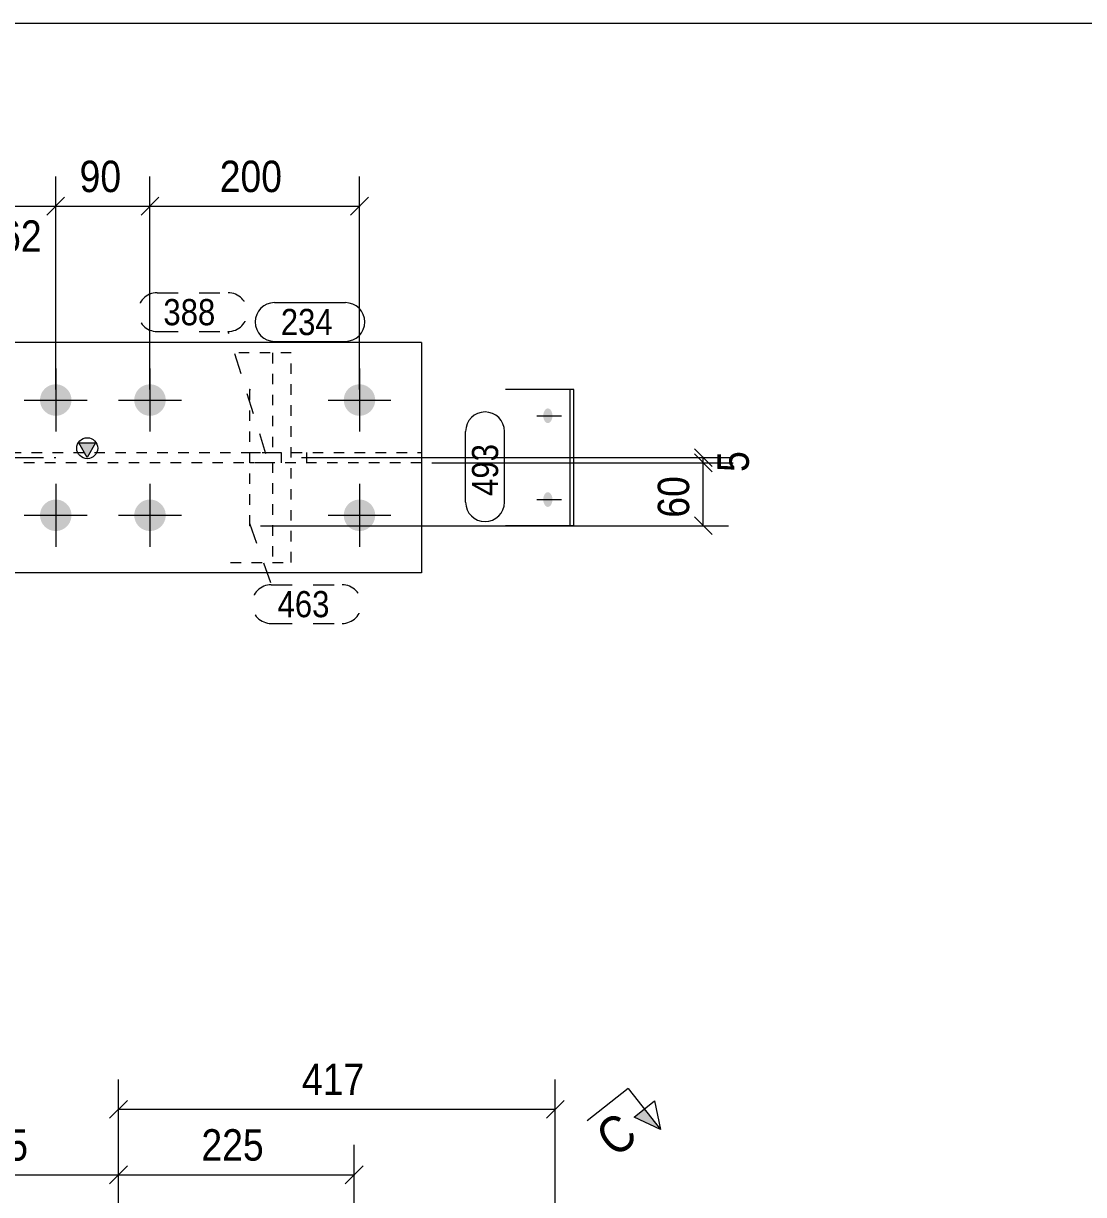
# Model space of a CAD drawing. Header units: millimetres. Extents: x 2 to 579, y 1 to 825.
# Drawn here: x 264.5 to 365.7, y 713.2 to 825 of the extents above; entities that cross this region are included whole.
import ezdxf

# ---------------------------------------------------------------- set-up
doc = ezdxf.new("R2010")
doc.units = ezdxf.units.MM
for name, pattern in [('XKITLINE00', [0]), ('XKITLINE01', [4, 1, -1, 1, -1]), ('XKITLINE02', [4, 2, -2]), ('XKITLINE03', [6, 3, -1, 1, -1])]:
    doc.linetypes.add(name, pattern=pattern)
for name, color, linetype, lineweight in [('Bolt', 3, 'Continuous', 0), ('Dimensions', 7, 'Continuous', 0), ('DrawingSheet', 5, 'Continuous', 0), ('Part', 2, 'Continuous', 0), ('PartMark', 7, 'Continuous', 0), ('Section', 6, 'Continuous', 0)]:
    doc.layers.add(name, color=color, linetype=linetype, lineweight=lineweight)
doc.styles.add('ARIAL', font='ARIAL.TTF')

# ---------------------------------------------------------------- blocks, each defined once
blk = doc.blocks.new('*A58')
at = {"layer": 'Bolt'}
for points in [[(267.61, 790.55), (267.64, 790.55), (267.68, 790.55), (267.72, 790.54), (267.75, 790.54), (267.79, 790.53), (267.83, 790.53), (267.86, 790.52), (267.9, 790.51), (267.94, 790.51), (267.97, 790.5), (268.01, 790.49), (268.04, 790.47), (268.08, 790.46), (268.11, 790.45), (268.14, 790.44), (268.18, 790.42), (268.21, 790.41), (268.25, 790.39), (268.28, 790.37), (268.31, 790.36), (268.34, 790.34), (268.37, 790.32), (268.4, 790.3), (268.43, 790.28), (268.46, 790.25), (268.49, 790.23), (268.52, 790.21), (268.55, 790.19), (268.58, 790.16), (268.61, 790.14), (268.63, 790.11), (268.66, 790.08), (268.68, 790.06), (268.71, 790.03), (268.73, 790), (268.75, 789.97), (268.78, 789.94), (268.8, 789.91), (268.82, 789.88), (268.84, 789.85), (268.86, 789.82), (268.88, 789.79), (268.89, 789.76), (268.91, 789.72), (268.93, 789.69), (268.94, 789.66), (268.96, 789.62), (268.97, 789.59), (268.98, 789.56), (269, 789.52), (269.01, 789.49), (269.02, 789.45), (269.03, 789.41), (269.03, 789.38), (269.04, 789.34), (269.05, 789.31), (269.05, 789.27), (269.06, 789.23), (269.06, 789.2), (269.07, 789.16), (269.07, 789.12), (269.07, 789.09), (269.07, 789.05), (269.07, 789.01), (269.07, 788.98), (269.07, 788.94), (269.06, 788.9), (269.06, 788.87), (269.05, 788.83), (269.05, 788.79), (269.04, 788.76), (269.03, 788.72), (269.03, 788.69), (269.02, 788.65), (269.01, 788.61), (269, 788.58), (268.98, 788.54), (268.97, 788.51), (268.96, 788.48), (268.94, 788.44), (268.93, 788.41), (268.91, 788.38), (268.89, 788.34), (268.88, 788.31), (268.86, 788.28), (268.84, 788.25), (268.82, 788.22), (268.8, 788.19), (268.78, 788.16), (268.75, 788.13), (268.73, 788.1), (268.71, 788.07), (268.68, 788.04), (268.66, 788.02), (268.63, 787.99), (268.61, 787.96), (268.58, 787.94), (268.55, 787.91), (268.52, 787.89), (268.49, 787.87), (268.46, 787.85), (268.43, 787.82), (268.4, 787.8), (268.37, 787.78), (268.34, 787.76), (268.31, 787.74), (268.28, 787.73), (268.25, 787.71), (268.21, 787.69), (268.18, 787.68), (268.14, 787.66), (268.11, 787.65), (268.08, 787.64), (268.04, 787.63), (268.01, 787.61), (267.97, 787.6), (267.94, 787.59), (267.9, 787.59), (267.86, 787.58), (267.83, 787.57), (267.79, 787.57), (267.75, 787.56), (267.72, 787.56), (267.68, 787.55), (267.64, 787.55), (267.61, 787.55), (267.57, 787.55), (267.53, 787.55), (267.5, 787.55), (267.46, 787.55), (267.42, 787.56), (267.39, 787.56), (267.35, 787.57), (267.31, 787.57), (267.28, 787.58), (267.24, 787.59), (267.21, 787.59), (267.17, 787.6), (267.14, 787.61), (267.1, 787.63), (267.07, 787.64), (267.03, 787.65), (267, 787.66), (266.96, 787.68), (266.93, 787.69), (266.9, 787.71), (266.86, 787.73), (266.83, 787.74), (266.8, 787.76), (266.77, 787.78), (266.74, 787.8), (266.71, 787.82), (266.68, 787.85), (266.65, 787.87), (266.62, 787.89), (266.59, 787.91), (266.56, 787.94), (266.54, 787.96), (266.51, 787.99), (266.48, 788.02), (266.46, 788.04), (266.44, 788.07), (266.41, 788.1), (266.39, 788.13), (266.37, 788.16), (266.34, 788.19), (266.32, 788.22), (266.3, 788.25), (266.28, 788.28), (266.27, 788.31), (266.25, 788.34), (266.23, 788.38), (266.21, 788.41), (266.2, 788.44), (266.19, 788.48), (266.17, 788.51), (266.16, 788.54), (266.15, 788.58), (266.14, 788.61), (266.13, 788.65), (266.12, 788.69), (266.11, 788.72), (266.1, 788.76), (266.09, 788.79), (266.09, 788.83), (266.08, 788.87), (266.08, 788.9), (266.08, 788.94), (266.07, 788.98), (266.07, 789.01), (266.07, 789.05), (266.07, 789.09), (266.07, 789.12), (266.08, 789.16), (266.08, 789.2), (266.08, 789.23), (266.09, 789.27), (266.09, 789.31), (266.1, 789.34), (266.11, 789.38), (266.12, 789.41), (266.13, 789.45), (266.14, 789.49), (266.15, 789.52), (266.16, 789.56), (266.17, 789.59), (266.19, 789.62), (266.2, 789.66), (266.21, 789.69), (266.23, 789.72), (266.25, 789.76), (266.27, 789.79), (266.28, 789.82), (266.3, 789.85), (266.32, 789.88), (266.34, 789.91), (266.37, 789.94), (266.39, 789.97), (266.41, 790), (266.44, 790.03), (266.46, 790.06), (266.48, 790.08), (266.51, 790.11), (266.54, 790.14), (266.56, 790.16), (266.59, 790.19), (266.62, 790.21), (266.65, 790.23), (266.68, 790.25), (266.71, 790.28), (266.74, 790.3), (266.77, 790.32), (266.8, 790.34), (266.83, 790.36), (266.86, 790.37), (266.9, 790.39), (266.93, 790.41), (266.96, 790.42), (267, 790.44), (267.03, 790.45), (267.07, 790.46), (267.1, 790.47), (267.14, 790.49), (267.17, 790.5), (267.21, 790.51), (267.24, 790.51), (267.28, 790.52), (267.31, 790.53), (267.35, 790.53), (267.39, 790.54), (267.42, 790.54), (267.46, 790.55), (267.5, 790.55), (267.53, 790.55), (267.57, 790.55)], [(276.61, 790.55), (276.64, 790.55), (276.68, 790.55), (276.72, 790.54), (276.75, 790.54), (276.79, 790.53), (276.83, 790.53), (276.86, 790.52), (276.9, 790.51), (276.94, 790.51), (276.97, 790.5), (277.01, 790.49), (277.04, 790.47), (277.08, 790.46), (277.11, 790.45), (277.14, 790.44), (277.18, 790.42), (277.21, 790.41), (277.25, 790.39), (277.28, 790.37), (277.31, 790.36), (277.34, 790.34), (277.37, 790.32), (277.4, 790.3), (277.43, 790.28), (277.46, 790.25), (277.49, 790.23), (277.52, 790.21), (277.55, 790.19), (277.58, 790.16), (277.61, 790.14), (277.63, 790.11), (277.66, 790.08), (277.68, 790.06), (277.71, 790.03), (277.73, 790), (277.75, 789.97), (277.78, 789.94), (277.8, 789.91), (277.82, 789.88), (277.84, 789.85), (277.86, 789.82), (277.88, 789.79), (277.89, 789.76), (277.91, 789.72), (277.93, 789.69), (277.94, 789.66), (277.96, 789.62), (277.97, 789.59), (277.98, 789.56), (278, 789.52), (278.01, 789.49), (278.02, 789.45), (278.03, 789.41), (278.03, 789.38), (278.04, 789.34), (278.05, 789.31), (278.05, 789.27), (278.06, 789.23), (278.06, 789.2), (278.07, 789.16), (278.07, 789.12), (278.07, 789.09), (278.07, 789.05), (278.07, 789.01), (278.07, 788.98), (278.07, 788.94), (278.06, 788.9), (278.06, 788.87), (278.05, 788.83), (278.05, 788.79), (278.04, 788.76), (278.03, 788.72), (278.03, 788.69), (278.02, 788.65), (278.01, 788.61), (278, 788.58), (277.98, 788.54), (277.97, 788.51), (277.96, 788.48), (277.94, 788.44), (277.93, 788.41), (277.91, 788.38), (277.89, 788.34), (277.88, 788.31), (277.86, 788.28), (277.84, 788.25), (277.82, 788.22), (277.8, 788.19), (277.78, 788.16), (277.75, 788.13), (277.73, 788.1), (277.71, 788.07), (277.68, 788.04), (277.66, 788.02), (277.63, 787.99), (277.61, 787.96), (277.58, 787.94), (277.55, 787.91), (277.52, 787.89), (277.49, 787.87), (277.46, 787.85), (277.43, 787.82), (277.4, 787.8), (277.37, 787.78), (277.34, 787.76), (277.31, 787.74), (277.28, 787.73), (277.25, 787.71), (277.21, 787.69), (277.18, 787.68), (277.14, 787.66), (277.11, 787.65), (277.08, 787.64), (277.04, 787.63), (277.01, 787.61), (276.97, 787.6), (276.94, 787.59), (276.9, 787.59), (276.86, 787.58), (276.83, 787.57), (276.79, 787.57), (276.75, 787.56), (276.72, 787.56), (276.68, 787.55), (276.64, 787.55), (276.61, 787.55), (276.57, 787.55), (276.53, 787.55), (276.5, 787.55), (276.46, 787.55), (276.42, 787.56), (276.39, 787.56), (276.35, 787.57), (276.31, 787.57), (276.28, 787.58), (276.24, 787.59), (276.21, 787.59), (276.17, 787.6), (276.14, 787.61), (276.1, 787.63), (276.07, 787.64), (276.03, 787.65), (276, 787.66), (275.96, 787.68), (275.93, 787.69), (275.9, 787.71), (275.86, 787.73), (275.83, 787.74), (275.8, 787.76), (275.77, 787.78), (275.74, 787.8), (275.71, 787.82), (275.68, 787.85), (275.65, 787.87), (275.62, 787.89), (275.59, 787.91), (275.56, 787.94), (275.54, 787.96), (275.51, 787.99), (275.48, 788.02), (275.46, 788.04), (275.44, 788.07), (275.41, 788.1), (275.39, 788.13), (275.37, 788.16), (275.34, 788.19), (275.32, 788.22), (275.3, 788.25), (275.28, 788.28), (275.27, 788.31), (275.25, 788.34), (275.23, 788.38), (275.21, 788.41), (275.2, 788.44), (275.19, 788.48), (275.17, 788.51), (275.16, 788.54), (275.15, 788.58), (275.14, 788.61), (275.13, 788.65), (275.12, 788.69), (275.11, 788.72), (275.1, 788.76), (275.09, 788.79), (275.09, 788.83), (275.08, 788.87), (275.08, 788.9), (275.08, 788.94), (275.07, 788.98), (275.07, 789.01), (275.07, 789.05), (275.07, 789.09), (275.07, 789.12), (275.08, 789.16), (275.08, 789.2), (275.08, 789.23), (275.09, 789.27), (275.09, 789.31), (275.1, 789.34), (275.11, 789.38), (275.12, 789.41), (275.13, 789.45), (275.14, 789.49), (275.15, 789.52), (275.16, 789.56), (275.17, 789.59), (275.19, 789.62), (275.2, 789.66), (275.21, 789.69), (275.23, 789.72), (275.25, 789.76), (275.27, 789.79), (275.28, 789.82), (275.3, 789.85), (275.32, 789.88), (275.34, 789.91), (275.37, 789.94), (275.39, 789.97), (275.41, 790), (275.44, 790.03), (275.46, 790.06), (275.48, 790.08), (275.51, 790.11), (275.54, 790.14), (275.56, 790.16), (275.59, 790.19), (275.62, 790.21), (275.65, 790.23), (275.68, 790.25), (275.71, 790.28), (275.74, 790.3), (275.77, 790.32), (275.8, 790.34), (275.83, 790.36), (275.86, 790.37), (275.9, 790.39), (275.93, 790.41), (275.96, 790.42), (276, 790.44), (276.03, 790.45), (276.07, 790.46), (276.1, 790.47), (276.14, 790.49), (276.17, 790.5), (276.21, 790.51), (276.24, 790.51), (276.28, 790.52), (276.31, 790.53), (276.35, 790.53), (276.39, 790.54), (276.42, 790.54), (276.46, 790.55), (276.5, 790.55), (276.53, 790.55), (276.57, 790.55)], [(296.61, 790.55), (296.64, 790.55), (296.68, 790.55), (296.72, 790.54), (296.75, 790.54), (296.79, 790.53), (296.83, 790.53), (296.86, 790.52), (296.9, 790.51), (296.94, 790.51), (296.97, 790.5), (297.01, 790.49), (297.04, 790.47), (297.08, 790.46), (297.11, 790.45), (297.14, 790.44), (297.18, 790.42), (297.21, 790.41), (297.25, 790.39), (297.28, 790.37), (297.31, 790.36), (297.34, 790.34), (297.37, 790.32), (297.4, 790.3), (297.43, 790.28), (297.46, 790.25), (297.49, 790.23), (297.52, 790.21), (297.55, 790.19), (297.58, 790.16), (297.61, 790.14), (297.63, 790.11), (297.66, 790.08), (297.68, 790.06), (297.71, 790.03), (297.73, 790), (297.75, 789.97), (297.78, 789.94), (297.8, 789.91), (297.82, 789.88), (297.84, 789.85), (297.86, 789.82), (297.88, 789.79), (297.89, 789.76), (297.91, 789.72), (297.93, 789.69), (297.94, 789.66), (297.96, 789.62), (297.97, 789.59), (297.98, 789.56), (298, 789.52), (298.01, 789.49), (298.02, 789.45), (298.03, 789.41), (298.03, 789.38), (298.04, 789.34), (298.05, 789.31), (298.05, 789.27), (298.06, 789.23), (298.06, 789.2), (298.07, 789.16), (298.07, 789.12), (298.07, 789.09), (298.07, 789.05), (298.07, 789.01), (298.07, 788.98), (298.07, 788.94), (298.06, 788.9), (298.06, 788.87), (298.05, 788.83), (298.05, 788.79), (298.04, 788.76), (298.03, 788.72), (298.03, 788.69), (298.02, 788.65), (298.01, 788.61), (298, 788.58), (297.98, 788.54), (297.97, 788.51), (297.96, 788.48), (297.94, 788.44), (297.93, 788.41), (297.91, 788.38), (297.89, 788.34), (297.88, 788.31), (297.86, 788.28), (297.84, 788.25), (297.82, 788.22), (297.8, 788.19), (297.78, 788.16), (297.75, 788.13), (297.73, 788.1), (297.71, 788.07), (297.68, 788.04), (297.66, 788.02), (297.63, 787.99), (297.61, 787.96), (297.58, 787.94), (297.55, 787.91), (297.52, 787.89), (297.49, 787.87), (297.46, 787.85), (297.43, 787.82), (297.4, 787.8), (297.37, 787.78), (297.34, 787.76), (297.31, 787.74), (297.28, 787.73), (297.25, 787.71), (297.21, 787.69), (297.18, 787.68), (297.14, 787.66), (297.11, 787.65), (297.08, 787.64), (297.04, 787.63), (297.01, 787.61), (296.97, 787.6), (296.94, 787.59), (296.9, 787.59), (296.86, 787.58), (296.83, 787.57), (296.79, 787.57), (296.75, 787.56), (296.72, 787.56), (296.68, 787.55), (296.64, 787.55), (296.61, 787.55), (296.57, 787.55), (296.53, 787.55), (296.5, 787.55), (296.46, 787.55), (296.42, 787.56), (296.39, 787.56), (296.35, 787.57), (296.31, 787.57), (296.28, 787.58), (296.24, 787.59), (296.21, 787.59), (296.17, 787.6), (296.14, 787.61), (296.1, 787.63), (296.07, 787.64), (296.03, 787.65), (296, 787.66), (295.96, 787.68), (295.93, 787.69), (295.9, 787.71), (295.86, 787.73), (295.83, 787.74), (295.8, 787.76), (295.77, 787.78), (295.74, 787.8), (295.71, 787.82), (295.68, 787.85), (295.65, 787.87), (295.62, 787.89), (295.59, 787.91), (295.56, 787.94), (295.54, 787.96), (295.51, 787.99), (295.48, 788.02), (295.46, 788.04), (295.44, 788.07), (295.41, 788.1), (295.39, 788.13), (295.37, 788.16), (295.34, 788.19), (295.32, 788.22), (295.3, 788.25), (295.28, 788.28), (295.27, 788.31), (295.25, 788.34), (295.23, 788.38), (295.21, 788.41), (295.2, 788.44), (295.19, 788.48), (295.17, 788.51), (295.16, 788.54), (295.15, 788.58), (295.14, 788.61), (295.13, 788.65), (295.12, 788.69), (295.11, 788.72), (295.1, 788.76), (295.09, 788.79), (295.09, 788.83), (295.08, 788.87), (295.08, 788.9), (295.08, 788.94), (295.07, 788.98), (295.07, 789.01), (295.07, 789.05), (295.07, 789.09), (295.07, 789.12), (295.08, 789.16), (295.08, 789.2), (295.08, 789.23), (295.09, 789.27), (295.09, 789.31), (295.1, 789.34), (295.11, 789.38), (295.12, 789.41), (295.13, 789.45), (295.14, 789.49), (295.15, 789.52), (295.16, 789.56), (295.17, 789.59), (295.19, 789.62), (295.2, 789.66), (295.21, 789.69), (295.23, 789.72), (295.25, 789.76), (295.27, 789.79), (295.28, 789.82), (295.3, 789.85), (295.32, 789.88), (295.34, 789.91), (295.37, 789.94), (295.39, 789.97), (295.41, 790), (295.44, 790.03), (295.46, 790.06), (295.48, 790.08), (295.51, 790.11), (295.54, 790.14), (295.56, 790.16), (295.59, 790.19), (295.62, 790.21), (295.65, 790.23), (295.68, 790.25), (295.71, 790.28), (295.74, 790.3), (295.77, 790.32), (295.8, 790.34), (295.83, 790.36), (295.86, 790.37), (295.9, 790.39), (295.93, 790.41), (295.96, 790.42), (296, 790.44), (296.03, 790.45), (296.07, 790.46), (296.1, 790.47), (296.14, 790.49), (296.17, 790.5), (296.21, 790.51), (296.24, 790.51), (296.28, 790.52), (296.31, 790.53), (296.35, 790.53), (296.39, 790.54), (296.42, 790.54), (296.46, 790.55), (296.5, 790.55), (296.53, 790.55), (296.57, 790.55)], [(267.61, 779.55), (267.64, 779.55), (267.68, 779.55), (267.72, 779.54), (267.75, 779.54), (267.79, 779.53), (267.83, 779.53), (267.86, 779.52), (267.9, 779.51), (267.94, 779.51), (267.97, 779.5), (268.01, 779.49), (268.04, 779.47), (268.08, 779.46), (268.11, 779.45), (268.14, 779.44), (268.18, 779.42), (268.21, 779.41), (268.25, 779.39), (268.28, 779.37), (268.31, 779.36), (268.34, 779.34), (268.37, 779.32), (268.4, 779.3), (268.43, 779.28), (268.46, 779.25), (268.49, 779.23), (268.52, 779.21), (268.55, 779.19), (268.58, 779.16), (268.61, 779.14), (268.63, 779.11), (268.66, 779.08), (268.68, 779.06), (268.71, 779.03), (268.73, 779), (268.75, 778.97), (268.78, 778.94), (268.8, 778.91), (268.82, 778.88), (268.84, 778.85), (268.86, 778.82), (268.88, 778.79), (268.89, 778.76), (268.91, 778.72), (268.93, 778.69), (268.94, 778.66), (268.96, 778.62), (268.97, 778.59), (268.98, 778.56), (269, 778.52), (269.01, 778.49), (269.02, 778.45), (269.03, 778.41), (269.03, 778.38), (269.04, 778.34), (269.05, 778.31), (269.05, 778.27), (269.06, 778.23), (269.06, 778.2), (269.07, 778.16), (269.07, 778.12), (269.07, 778.09), (269.07, 778.05), (269.07, 778.01), (269.07, 777.98), (269.07, 777.94), (269.06, 777.9), (269.06, 777.87), (269.05, 777.83), (269.05, 777.79), (269.04, 777.76), (269.03, 777.72), (269.03, 777.69), (269.02, 777.65), (269.01, 777.61), (269, 777.58), (268.98, 777.54), (268.97, 777.51), (268.96, 777.48), (268.94, 777.44), (268.93, 777.41), (268.91, 777.38), (268.89, 777.34), (268.88, 777.31), (268.86, 777.28), (268.84, 777.25), (268.82, 777.22), (268.8, 777.19), (268.78, 777.16), (268.75, 777.13), (268.73, 777.1), (268.71, 777.07), (268.68, 777.04), (268.66, 777.02), (268.63, 776.99), (268.61, 776.96), (268.58, 776.94), (268.55, 776.91), (268.52, 776.89), (268.49, 776.87), (268.46, 776.85), (268.43, 776.82), (268.4, 776.8), (268.37, 776.78), (268.34, 776.76), (268.31, 776.74), (268.28, 776.73), (268.25, 776.71), (268.21, 776.69), (268.18, 776.68), (268.14, 776.66), (268.11, 776.65), (268.08, 776.64), (268.04, 776.63), (268.01, 776.61), (267.97, 776.6), (267.94, 776.59), (267.9, 776.59), (267.86, 776.58), (267.83, 776.57), (267.79, 776.57), (267.75, 776.56), (267.72, 776.56), (267.68, 776.55), (267.64, 776.55), (267.61, 776.55), (267.57, 776.55), (267.53, 776.55), (267.5, 776.55), (267.46, 776.55), (267.42, 776.56), (267.39, 776.56), (267.35, 776.57), (267.31, 776.57), (267.28, 776.58), (267.24, 776.59), (267.21, 776.59), (267.17, 776.6), (267.14, 776.61), (267.1, 776.63), (267.07, 776.64), (267.03, 776.65), (267, 776.66), (266.96, 776.68), (266.93, 776.69), (266.9, 776.71), (266.86, 776.73), (266.83, 776.74), (266.8, 776.76), (266.77, 776.78), (266.74, 776.8), (266.71, 776.82), (266.68, 776.85), (266.65, 776.87), (266.62, 776.89), (266.59, 776.91), (266.56, 776.94), (266.54, 776.96), (266.51, 776.99), (266.48, 777.02), (266.46, 777.04), (266.44, 777.07), (266.41, 777.1), (266.39, 777.13), (266.37, 777.16), (266.34, 777.19), (266.32, 777.22), (266.3, 777.25), (266.28, 777.28), (266.27, 777.31), (266.25, 777.34), (266.23, 777.38), (266.21, 777.41), (266.2, 777.44), (266.19, 777.48), (266.17, 777.51), (266.16, 777.54), (266.15, 777.58), (266.14, 777.61), (266.13, 777.65), (266.12, 777.69), (266.11, 777.72), (266.1, 777.76), (266.09, 777.79), (266.09, 777.83), (266.08, 777.87), (266.08, 777.9), (266.08, 777.94), (266.07, 777.98), (266.07, 778.01), (266.07, 778.05), (266.07, 778.09), (266.07, 778.12), (266.08, 778.16), (266.08, 778.2), (266.08, 778.23), (266.09, 778.27), (266.09, 778.31), (266.1, 778.34), (266.11, 778.38), (266.12, 778.41), (266.13, 778.45), (266.14, 778.49), (266.15, 778.52), (266.16, 778.56), (266.17, 778.59), (266.19, 778.62), (266.2, 778.66), (266.21, 778.69), (266.23, 778.72), (266.25, 778.76), (266.27, 778.79), (266.28, 778.82), (266.3, 778.85), (266.32, 778.88), (266.34, 778.91), (266.37, 778.94), (266.39, 778.97), (266.41, 779), (266.44, 779.03), (266.46, 779.06), (266.48, 779.08), (266.51, 779.11), (266.54, 779.14), (266.56, 779.16), (266.59, 779.19), (266.62, 779.21), (266.65, 779.23), (266.68, 779.25), (266.71, 779.28), (266.74, 779.3), (266.77, 779.32), (266.8, 779.34), (266.83, 779.36), (266.86, 779.37), (266.9, 779.39), (266.93, 779.41), (266.96, 779.42), (267, 779.44), (267.03, 779.45), (267.07, 779.46), (267.1, 779.47), (267.14, 779.49), (267.17, 779.5), (267.21, 779.51), (267.24, 779.51), (267.28, 779.52), (267.31, 779.53), (267.35, 779.53), (267.39, 779.54), (267.42, 779.54), (267.46, 779.55), (267.5, 779.55), (267.53, 779.55), (267.57, 779.55)], [(276.61, 779.55), (276.64, 779.55), (276.68, 779.55), (276.72, 779.54), (276.75, 779.54), (276.79, 779.53), (276.83, 779.53), (276.86, 779.52), (276.9, 779.51), (276.94, 779.51), (276.97, 779.5), (277.01, 779.49), (277.04, 779.47), (277.08, 779.46), (277.11, 779.45), (277.14, 779.44), (277.18, 779.42), (277.21, 779.41), (277.25, 779.39), (277.28, 779.37), (277.31, 779.36), (277.34, 779.34), (277.37, 779.32), (277.4, 779.3), (277.43, 779.28), (277.46, 779.25), (277.49, 779.23), (277.52, 779.21), (277.55, 779.19), (277.58, 779.16), (277.61, 779.14), (277.63, 779.11), (277.66, 779.08), (277.68, 779.06), (277.71, 779.03), (277.73, 779), (277.75, 778.97), (277.78, 778.94), (277.8, 778.91), (277.82, 778.88), (277.84, 778.85), (277.86, 778.82), (277.88, 778.79), (277.89, 778.76), (277.91, 778.72), (277.93, 778.69), (277.94, 778.66), (277.96, 778.62), (277.97, 778.59), (277.98, 778.56), (278, 778.52), (278.01, 778.49), (278.02, 778.45), (278.03, 778.41), (278.03, 778.38), (278.04, 778.34), (278.05, 778.31), (278.05, 778.27), (278.06, 778.23), (278.06, 778.2), (278.07, 778.16), (278.07, 778.12), (278.07, 778.09), (278.07, 778.05), (278.07, 778.01), (278.07, 777.98), (278.07, 777.94), (278.06, 777.9), (278.06, 777.87), (278.05, 777.83), (278.05, 777.79), (278.04, 777.76), (278.03, 777.72), (278.03, 777.69), (278.02, 777.65), (278.01, 777.61), (278, 777.58), (277.98, 777.54), (277.97, 777.51), (277.96, 777.48), (277.94, 777.44), (277.93, 777.41), (277.91, 777.38), (277.89, 777.34), (277.88, 777.31), (277.86, 777.28), (277.84, 777.25), (277.82, 777.22), (277.8, 777.19), (277.78, 777.16), (277.75, 777.13), (277.73, 777.1), (277.71, 777.07), (277.68, 777.04), (277.66, 777.02), (277.63, 776.99), (277.61, 776.96), (277.58, 776.94), (277.55, 776.91), (277.52, 776.89), (277.49, 776.87), (277.46, 776.85), (277.43, 776.82), (277.4, 776.8), (277.37, 776.78), (277.34, 776.76), (277.31, 776.74), (277.28, 776.73), (277.25, 776.71), (277.21, 776.69), (277.18, 776.68), (277.14, 776.66), (277.11, 776.65), (277.08, 776.64), (277.04, 776.63), (277.01, 776.61), (276.97, 776.6), (276.94, 776.59), (276.9, 776.59), (276.86, 776.58), (276.83, 776.57), (276.79, 776.57), (276.75, 776.56), (276.72, 776.56), (276.68, 776.55), (276.64, 776.55), (276.61, 776.55), (276.57, 776.55), (276.53, 776.55), (276.5, 776.55), (276.46, 776.55), (276.42, 776.56), (276.39, 776.56), (276.35, 776.57), (276.31, 776.57), (276.28, 776.58), (276.24, 776.59), (276.21, 776.59), (276.17, 776.6), (276.14, 776.61), (276.1, 776.63), (276.07, 776.64), (276.03, 776.65), (276, 776.66), (275.96, 776.68), (275.93, 776.69), (275.9, 776.71), (275.86, 776.73), (275.83, 776.74), (275.8, 776.76), (275.77, 776.78), (275.74, 776.8), (275.71, 776.82), (275.68, 776.85), (275.65, 776.87), (275.62, 776.89), (275.59, 776.91), (275.56, 776.94), (275.54, 776.96), (275.51, 776.99), (275.48, 777.02), (275.46, 777.04), (275.44, 777.07), (275.41, 777.1), (275.39, 777.13), (275.37, 777.16), (275.34, 777.19), (275.32, 777.22), (275.3, 777.25), (275.28, 777.28), (275.27, 777.31), (275.25, 777.34), (275.23, 777.38), (275.21, 777.41), (275.2, 777.44), (275.19, 777.48), (275.17, 777.51), (275.16, 777.54), (275.15, 777.58), (275.14, 777.61), (275.13, 777.65), (275.12, 777.69), (275.11, 777.72), (275.1, 777.76), (275.09, 777.79), (275.09, 777.83), (275.08, 777.87), (275.08, 777.9), (275.08, 777.94), (275.07, 777.98), (275.07, 778.01), (275.07, 778.05), (275.07, 778.09), (275.07, 778.12), (275.08, 778.16), (275.08, 778.2), (275.08, 778.23), (275.09, 778.27), (275.09, 778.31), (275.1, 778.34), (275.11, 778.38), (275.12, 778.41), (275.13, 778.45), (275.14, 778.49), (275.15, 778.52), (275.16, 778.56), (275.17, 778.59), (275.19, 778.62), (275.2, 778.66), (275.21, 778.69), (275.23, 778.72), (275.25, 778.76), (275.27, 778.79), (275.28, 778.82), (275.3, 778.85), (275.32, 778.88), (275.34, 778.91), (275.37, 778.94), (275.39, 778.97), (275.41, 779), (275.44, 779.03), (275.46, 779.06), (275.48, 779.08), (275.51, 779.11), (275.54, 779.14), (275.56, 779.16), (275.59, 779.19), (275.62, 779.21), (275.65, 779.23), (275.68, 779.25), (275.71, 779.28), (275.74, 779.3), (275.77, 779.32), (275.8, 779.34), (275.83, 779.36), (275.86, 779.37), (275.9, 779.39), (275.93, 779.41), (275.96, 779.42), (276, 779.44), (276.03, 779.45), (276.07, 779.46), (276.1, 779.47), (276.14, 779.49), (276.17, 779.5), (276.21, 779.51), (276.24, 779.51), (276.28, 779.52), (276.31, 779.53), (276.35, 779.53), (276.39, 779.54), (276.42, 779.54), (276.46, 779.55), (276.5, 779.55), (276.53, 779.55), (276.57, 779.55)], [(296.61, 779.55), (296.64, 779.55), (296.68, 779.55), (296.72, 779.54), (296.75, 779.54), (296.79, 779.53), (296.83, 779.53), (296.86, 779.52), (296.9, 779.51), (296.94, 779.51), (296.97, 779.5), (297.01, 779.49), (297.04, 779.47), (297.08, 779.46), (297.11, 779.45), (297.14, 779.44), (297.18, 779.42), (297.21, 779.41), (297.25, 779.39), (297.28, 779.37), (297.31, 779.36), (297.34, 779.34), (297.37, 779.32), (297.4, 779.3), (297.43, 779.28), (297.46, 779.25), (297.49, 779.23), (297.52, 779.21), (297.55, 779.19), (297.58, 779.16), (297.61, 779.14), (297.63, 779.11), (297.66, 779.08), (297.68, 779.06), (297.71, 779.03), (297.73, 779), (297.75, 778.97), (297.78, 778.94), (297.8, 778.91), (297.82, 778.88), (297.84, 778.85), (297.86, 778.82), (297.88, 778.79), (297.89, 778.76), (297.91, 778.72), (297.93, 778.69), (297.94, 778.66), (297.96, 778.62), (297.97, 778.59), (297.98, 778.56), (298, 778.52), (298.01, 778.49), (298.02, 778.45), (298.03, 778.41), (298.03, 778.38), (298.04, 778.34), (298.05, 778.31), (298.05, 778.27), (298.06, 778.23), (298.06, 778.2), (298.07, 778.16), (298.07, 778.12), (298.07, 778.09), (298.07, 778.05), (298.07, 778.01), (298.07, 777.98), (298.07, 777.94), (298.06, 777.9), (298.06, 777.87), (298.05, 777.83), (298.05, 777.79), (298.04, 777.76), (298.03, 777.72), (298.03, 777.69), (298.02, 777.65), (298.01, 777.61), (298, 777.58), (297.98, 777.54), (297.97, 777.51), (297.96, 777.48), (297.94, 777.44), (297.93, 777.41), (297.91, 777.38), (297.89, 777.34), (297.88, 777.31), (297.86, 777.28), (297.84, 777.25), (297.82, 777.22), (297.8, 777.19), (297.78, 777.16), (297.75, 777.13), (297.73, 777.1), (297.71, 777.07), (297.68, 777.04), (297.66, 777.02), (297.63, 776.99), (297.61, 776.96), (297.58, 776.94), (297.55, 776.91), (297.52, 776.89), (297.49, 776.87), (297.46, 776.85), (297.43, 776.82), (297.4, 776.8), (297.37, 776.78), (297.34, 776.76), (297.31, 776.74), (297.28, 776.73), (297.25, 776.71), (297.21, 776.69), (297.18, 776.68), (297.14, 776.66), (297.11, 776.65), (297.08, 776.64), (297.04, 776.63), (297.01, 776.61), (296.97, 776.6), (296.94, 776.59), (296.9, 776.59), (296.86, 776.58), (296.83, 776.57), (296.79, 776.57), (296.75, 776.56), (296.72, 776.56), (296.68, 776.55), (296.64, 776.55), (296.61, 776.55), (296.57, 776.55), (296.53, 776.55), (296.5, 776.55), (296.46, 776.55), (296.42, 776.56), (296.39, 776.56), (296.35, 776.57), (296.31, 776.57), (296.28, 776.58), (296.24, 776.59), (296.21, 776.59), (296.17, 776.6), (296.14, 776.61), (296.1, 776.63), (296.07, 776.64), (296.03, 776.65), (296, 776.66), (295.96, 776.68), (295.93, 776.69), (295.9, 776.71), (295.86, 776.73), (295.83, 776.74), (295.8, 776.76), (295.77, 776.78), (295.74, 776.8), (295.71, 776.82), (295.68, 776.85), (295.65, 776.87), (295.62, 776.89), (295.59, 776.91), (295.56, 776.94), (295.54, 776.96), (295.51, 776.99), (295.48, 777.02), (295.46, 777.04), (295.44, 777.07), (295.41, 777.1), (295.39, 777.13), (295.37, 777.16), (295.34, 777.19), (295.32, 777.22), (295.3, 777.25), (295.28, 777.28), (295.27, 777.31), (295.25, 777.34), (295.23, 777.38), (295.21, 777.41), (295.2, 777.44), (295.19, 777.48), (295.17, 777.51), (295.16, 777.54), (295.15, 777.58), (295.14, 777.61), (295.13, 777.65), (295.12, 777.69), (295.11, 777.72), (295.1, 777.76), (295.09, 777.79), (295.09, 777.83), (295.08, 777.87), (295.08, 777.9), (295.08, 777.94), (295.07, 777.98), (295.07, 778.01), (295.07, 778.05), (295.07, 778.09), (295.07, 778.12), (295.08, 778.16), (295.08, 778.2), (295.08, 778.23), (295.09, 778.27), (295.09, 778.31), (295.1, 778.34), (295.11, 778.38), (295.12, 778.41), (295.13, 778.45), (295.14, 778.49), (295.15, 778.52), (295.16, 778.56), (295.17, 778.59), (295.19, 778.62), (295.2, 778.66), (295.21, 778.69), (295.23, 778.72), (295.25, 778.76), (295.27, 778.79), (295.28, 778.82), (295.3, 778.85), (295.32, 778.88), (295.34, 778.91), (295.37, 778.94), (295.39, 778.97), (295.41, 779), (295.44, 779.03), (295.46, 779.06), (295.48, 779.08), (295.51, 779.11), (295.54, 779.14), (295.56, 779.16), (295.59, 779.19), (295.62, 779.21), (295.65, 779.23), (295.68, 779.25), (295.71, 779.28), (295.74, 779.3), (295.77, 779.32), (295.8, 779.34), (295.83, 779.36), (295.86, 779.37), (295.9, 779.39), (295.93, 779.41), (295.96, 779.42), (296, 779.44), (296.03, 779.45), (296.07, 779.46), (296.1, 779.47), (296.14, 779.49), (296.17, 779.5), (296.21, 779.51), (296.24, 779.51), (296.28, 779.52), (296.31, 779.53), (296.35, 779.53), (296.39, 779.54), (296.42, 779.54), (296.46, 779.55), (296.5, 779.55), (296.53, 779.55), (296.57, 779.55)]]:
    blk.add_hatch(color=3, dxfattribs=at).paths.add_polyline_path(points, flags=17)
at = {"layer": 'Bolt', "color": 3, "linetype": 'XKITLINE00', "lineweight": 0}
for p, q in [((267.57, 792.05), (267.57, 786.05)), ((276.57, 792.05), (276.57, 786.05)), ((296.57, 792.05), (296.57, 786.05)), ((264.57, 789.05), (270.57, 789.05)), ((273.57, 789.05), (279.57, 789.05)), ((293.57, 789.05), (299.57, 789.05)), ((267.57, 781.05), (267.57, 775.05)), ((276.57, 781.05), (276.57, 775.05)), ((296.57, 781.05), (296.57, 775.05)), ((264.57, 778.05), (270.57, 778.05)), ((273.57, 778.05), (279.57, 778.05)), ((293.57, 778.05), (299.57, 778.05))]:
    blk.add_line(p, q, dxfattribs=at)
blk = doc.blocks.new('*A59')
at = {"layer": 'Bolt'}
blk.add_hatch(color=3, dxfattribs=at).paths.add_polyline_path([(314.99, 787.52), (314.99, 787.48), (314.99, 787.45), (314.98, 787.41), (314.98, 787.38), (314.97, 787.35), (314.97, 787.31), (314.96, 787.28), (314.95, 787.25), (314.94, 787.22), (314.93, 787.19), (314.92, 787.16), (314.91, 787.13), (314.89, 787.11), (314.88, 787.08), (314.86, 787.06), (314.85, 787.03), (314.83, 787.01), (314.82, 786.99), (314.8, 786.97), (314.78, 786.95), (314.76, 786.93), (314.74, 786.92), (314.72, 786.9), (314.7, 786.89), (314.68, 786.88), (314.66, 786.87), (314.64, 786.86), (314.62, 786.86), (314.6, 786.85), (314.58, 786.85), (314.56, 786.85), (314.54, 786.85), (314.51, 786.85), (314.49, 786.86), (314.47, 786.86), (314.45, 786.87), (314.43, 786.88), (314.41, 786.89), (314.39, 786.9), (314.37, 786.92), (314.35, 786.93), (314.33, 786.95), (314.32, 786.97), (314.3, 786.99), (314.28, 787.01), (314.27, 787.03), (314.25, 787.06), (314.24, 787.08), (314.22, 787.11), (314.21, 787.13), (314.2, 787.16), (314.19, 787.19), (314.17, 787.22), (314.17, 787.25), (314.16, 787.28), (314.15, 787.31), (314.14, 787.35), (314.14, 787.38), (314.13, 787.41), (314.13, 787.45), (314.13, 787.48), (314.12, 787.52), (314.12, 787.55), (314.12, 787.58), (314.13, 787.62), (314.13, 787.65), (314.13, 787.69), (314.14, 787.72), (314.14, 787.75), (314.15, 787.79), (314.16, 787.82), (314.17, 787.85), (314.17, 787.88), (314.19, 787.91), (314.2, 787.94), (314.21, 787.97), (314.22, 787.99), (314.24, 788.02), (314.25, 788.04), (314.27, 788.07), (314.28, 788.09), (314.3, 788.11), (314.32, 788.13), (314.33, 788.15), (314.35, 788.17), (314.37, 788.18), (314.39, 788.2), (314.41, 788.21), (314.43, 788.22), (314.45, 788.23), (314.47, 788.24), (314.49, 788.24), (314.51, 788.25), (314.54, 788.25), (314.56, 788.25), (314.58, 788.25), (314.6, 788.25), (314.62, 788.24), (314.64, 788.24), (314.66, 788.23), (314.68, 788.22), (314.7, 788.21), (314.72, 788.2), (314.74, 788.18), (314.76, 788.17), (314.78, 788.15), (314.8, 788.13), (314.82, 788.11), (314.83, 788.09), (314.85, 788.07), (314.86, 788.04), (314.88, 788.02), (314.89, 787.99), (314.91, 787.97), (314.92, 787.94), (314.93, 787.91), (314.94, 787.88), (314.95, 787.85), (314.96, 787.82), (314.97, 787.79), (314.97, 787.75), (314.98, 787.72), (314.98, 787.69), (314.99, 787.65), (314.99, 787.62), (314.99, 787.58), (314.99, 787.55)], flags=17)
at = {"layer": 'Bolt', "color": 3, "linetype": 'XKITLINE00', "lineweight": 0}
blk.add_line((313.5, 787.55), (315.86, 787.55), dxfattribs=at)
blk = doc.blocks.new('*A60')
at = {"layer": 'Bolt'}
blk.add_hatch(color=3, dxfattribs=at).paths.add_polyline_path([(314.99, 779.52), (314.99, 779.48), (314.99, 779.45), (314.98, 779.41), (314.98, 779.38), (314.97, 779.35), (314.97, 779.31), (314.96, 779.28), (314.95, 779.25), (314.94, 779.22), (314.93, 779.19), (314.92, 779.16), (314.91, 779.13), (314.89, 779.11), (314.88, 779.08), (314.86, 779.06), (314.85, 779.03), (314.83, 779.01), (314.82, 778.99), (314.8, 778.97), (314.78, 778.95), (314.76, 778.93), (314.74, 778.92), (314.72, 778.9), (314.7, 778.89), (314.68, 778.88), (314.66, 778.87), (314.64, 778.86), (314.62, 778.86), (314.6, 778.85), (314.58, 778.85), (314.56, 778.85), (314.54, 778.85), (314.51, 778.85), (314.49, 778.86), (314.47, 778.86), (314.45, 778.87), (314.43, 778.88), (314.41, 778.89), (314.39, 778.9), (314.37, 778.92), (314.35, 778.93), (314.33, 778.95), (314.32, 778.97), (314.3, 778.99), (314.28, 779.01), (314.27, 779.03), (314.25, 779.06), (314.24, 779.08), (314.22, 779.11), (314.21, 779.13), (314.2, 779.16), (314.19, 779.19), (314.17, 779.22), (314.17, 779.25), (314.16, 779.28), (314.15, 779.31), (314.14, 779.35), (314.14, 779.38), (314.13, 779.41), (314.13, 779.45), (314.13, 779.48), (314.12, 779.52), (314.12, 779.55), (314.12, 779.58), (314.13, 779.62), (314.13, 779.65), (314.13, 779.69), (314.14, 779.72), (314.14, 779.75), (314.15, 779.79), (314.16, 779.82), (314.17, 779.85), (314.17, 779.88), (314.19, 779.91), (314.2, 779.94), (314.21, 779.97), (314.22, 779.99), (314.24, 780.02), (314.25, 780.04), (314.27, 780.07), (314.28, 780.09), (314.3, 780.11), (314.32, 780.13), (314.33, 780.15), (314.35, 780.17), (314.37, 780.18), (314.39, 780.2), (314.41, 780.21), (314.43, 780.22), (314.45, 780.23), (314.47, 780.24), (314.49, 780.24), (314.51, 780.25), (314.54, 780.25), (314.56, 780.25), (314.58, 780.25), (314.6, 780.25), (314.62, 780.24), (314.64, 780.24), (314.66, 780.23), (314.68, 780.22), (314.7, 780.21), (314.72, 780.2), (314.74, 780.18), (314.76, 780.17), (314.78, 780.15), (314.8, 780.13), (314.82, 780.11), (314.83, 780.09), (314.85, 780.07), (314.86, 780.04), (314.88, 780.02), (314.89, 779.99), (314.91, 779.97), (314.92, 779.94), (314.93, 779.91), (314.94, 779.88), (314.95, 779.85), (314.96, 779.82), (314.97, 779.79), (314.97, 779.75), (314.98, 779.72), (314.98, 779.69), (314.99, 779.65), (314.99, 779.62), (314.99, 779.58), (314.99, 779.55)], flags=17)
at = {"layer": 'Bolt', "color": 3, "linetype": 'XKITLINE00', "lineweight": 0}
blk.add_line((313.5, 779.55), (315.86, 779.55), dxfattribs=at)
blk = doc.blocks.new('*A61')
at = {"layer": 'Part'}
blk.add_hatch(color=2, dxfattribs=at).paths.add_polyline_path([(269.78, 784.95), (271.38, 784.95), (270.58, 783.55)], flags=17)
at = {"layer": 'Part', "color": 7, "linetype": 'XKITLINE01', "lineweight": 0}
for p, q in [((234.53, 793.55), (228.76, 793.55)), ((232.75, 773.55), (232.75, 793.55)), ((234.53, 784), (234.53, 793.55)), ((290.05, 793.55), (284.27, 793.55)), ((288.27, 793.55), (288.27, 784)), ((290.05, 773.55), (290.05, 793.55)), ((288.27, 784), (230.54, 784)), ((230.54, 783.1), (288.27, 783.1)), ((234.53, 773.55), (234.53, 783.1)), ((288.27, 783.1), (288.27, 773.55)), ((228.76, 773.55), (234.53, 773.55)), ((284.27, 773.55), (290.05, 773.55))]:
    blk.add_line(p, q, dxfattribs=at)
at = {"layer": 'Part', "color": 2, "linetype": 'XKITLINE00', "lineweight": 0}
for p, q in [((270.58, 783.55), (269.78, 784.95)), ((269.78, 784.95), (271.38, 784.95)), ((271.38, 784.95), (270.58, 783.55))]:
    blk.add_line(p, q, dxfattribs=at)
at = {"layer": 'Part', "color": 7, "linetype": 'XKITLINE03', "lineweight": 0}
blk.add_line((257.41, 783.55), (267.59, 783.55), dxfattribs=at)
at = {"layer": 'Part', "color": 2, "linetype": 'XKITLINE00', "lineweight": 0}
blk.add_circle((270.58, 784.45), 1, dxfattribs=at)
blk = doc.blocks.new('*A62')
at = {"layer": 'Part', "color": 2, "linetype": 'XKITLINE00', "lineweight": 0}
for p, q in [((302.48, 794.55), (169.47, 794.55)), ((302.48, 794.55), (302.48, 772.55)), ((302.48, 772.55), (169.47, 772.55))]:
    blk.add_line(p, q, dxfattribs=at)
blk = doc.blocks.new('*A63')
at = {"layer": 'Part', "color": 7, "linetype": 'XKITLINE01', "lineweight": 0}
for p, q in [((286.11, 790.05), (286.06, 790.05)), ((286.11, 777.05), (286.11, 790.05)), ((286.11, 790.05), (286.18, 790.05)), ((286.11, 777.05), (286.06, 777.05)), ((286.18, 777.05), (286.11, 777.05))]:
    blk.add_line(p, q, dxfattribs=at)
blk = doc.blocks.new('*A64')
at = {"layer": 'Part', "color": 2, "linetype": 'XKITLINE00', "lineweight": 0}
for p, q in [((317.05, 790.05), (310.51, 790.05)), ((316.66, 790.05), (316.66, 777.05)), ((317.05, 777.05), (317.05, 790.05)), ((317.05, 777.05), (310.51, 777.05))]:
    blk.add_line(p, q, dxfattribs=at)
blk = doc.blocks.new('*A65')
at = {"layer": 'Part', "color": 7, "linetype": 'XKITLINE01', "lineweight": 0}
for p, q in [((286.11, 784.05), (286.18, 784.05)), ((286.11, 783.05), (286.11, 784.05)), ((286.11, 784.05), (302.48, 784.05)), ((289.12, 783.05), (289.12, 784.05)), ((291.55, 783.05), (291.55, 784.05)), ((302.48, 784.05), (302.48, 783.05)), ((302.48, 783.05), (286.11, 783.05))]:
    blk.add_line(p, q, dxfattribs=at)
blk = doc.blocks.new('*A69')
at = {"layer": 'DrawingSheet', "color": 5, "linetype": 'XKITLINE00', "lineweight": 0}
blk.add_line((579, 825), (5, 825), dxfattribs=at)
blk = doc.blocks.new('*A79')
at = {"layer": 'Dimensions', "color": 7, "linetype": 'XKITLINE00', "lineweight": 0}
for p, q in [((251.07, 655.51), (251.07, 717.95)), ((273.57, 673.25), (273.57, 717.95)), ((251.92, 715.95), (250.22, 714.25)), ((274.42, 715.95), (272.72, 714.25)), ((251.07, 715.1), (273.57, 715.1))]:
    blk.add_line(p, q, dxfattribs=at)
at = {"layer": 'Dimensions', "color": 3}
for p in [(251.07, 715.1), (273.57, 715.1)]:
    blk.add_point(p, dxfattribs=at)
at = {"layer": 'Dimensions', "color": 3, "style": 'ARIAL', "width": 0.85}
blk.add_text('225', height=3, dxfattribs=at).set_placement((258.98, 716.45))
blk = doc.blocks.new('*A80')
at = {"layer": 'Dimensions', "color": 7, "linetype": 'XKITLINE00', "lineweight": 0}
for p, q in [((273.57, 673.25), (273.57, 717.95)), ((296.07, 690.99), (296.07, 717.95)), ((274.42, 715.95), (272.72, 714.25)), ((296.92, 715.95), (295.22, 714.25)), ((273.57, 715.1), (296.07, 715.1))]:
    blk.add_line(p, q, dxfattribs=at)
at = {"layer": 'Dimensions', "color": 3}
for p in [(273.57, 715.1), (296.07, 715.1)]:
    blk.add_point(p, dxfattribs=at)
at = {"layer": 'Dimensions', "color": 3, "style": 'ARIAL', "width": 0.85}
blk.add_text('225', height=3, dxfattribs=at).set_placement((281.48, 716.45))
blk = doc.blocks.new('*A92')
at = {"layer": 'Dimensions', "color": 7, "linetype": 'XKITLINE00', "lineweight": 0}
for p, q in [((273.57, 673.25), (273.57, 724.2)), ((315.27, 709.62), (315.27, 724.2)), ((274.42, 722.2), (272.72, 720.5)), ((316.12, 722.2), (314.42, 720.5)), ((273.57, 721.35), (315.27, 721.35))]:
    blk.add_line(p, q, dxfattribs=at)
at = {"layer": 'Dimensions', "color": 3}
for p in [(273.57, 721.35), (315.27, 721.35)]:
    blk.add_point(p, dxfattribs=at)
at = {"layer": 'Dimensions', "color": 3, "style": 'ARIAL', "width": 0.85}
blk.add_text('417', height=3, dxfattribs=at).set_placement((291.08, 722.7))
blk = doc.blocks.new('*A107')
at = {"layer": 'Section'}
blk.add_hatch(color=3, dxfattribs=at).paths.add_polyline_path([(323.77, 721.38), (325.32, 719.42), (322.79, 720.61)], flags=17)
at = {"layer": 'Section', "color": 1, "linetype": 'XKITLINE00', "lineweight": 0}
for q in [(318.3, 720.25), (325.32, 719.42)]:
    blk.add_line((322.22, 723.34), q, dxfattribs=at)
at = {"layer": 'Section', "color": 3, "linetype": 'XKITLINE00', "lineweight": 0}
for p, q in [((322.79, 720.61), (324.75, 722.15)), ((324.75, 722.15), (325.32, 719.42)), ((325.32, 719.42), (322.79, 720.61))]:
    blk.add_line(p, q, dxfattribs=at)
at = {"layer": 'Section', "color": 7, "style": 'ARIAL', "width": 0.85}
blk.add_text('C', height=3.5, rotation=38.2507, dxfattribs=at).set_placement((320.99, 716.64))
blk = doc.blocks.new('*A171')
at = {"layer": 'Dimensions', "color": 7, "linetype": 'XKITLINE00', "lineweight": 0}
for p, q in [((328.55, 783.9), (330.25, 782.2)), ((303.48, 783.05), (331.8, 783.05)), ((329.4, 777.05), (329.4, 783.05)), ((287.11, 777.05), (331.8, 777.05)), ((328.55, 777.9), (330.25, 776.2))]:
    blk.add_line(p, q, dxfattribs=at)
at = {"layer": 'Dimensions', "color": 3}
for p in [(329.4, 783.05), (329.4, 777.05)]:
    blk.add_point(p, dxfattribs=at)
at = {"layer": 'Dimensions', "color": 3, "style": 'ARIAL', "width": 0.85}
blk.add_text('60', height=3, rotation=90.0002, dxfattribs=at).set_placement((328.05, 777.82))
blk = doc.blocks.new('*A172')
at = {"layer": 'Dimensions', "color": 7, "linetype": 'XKITLINE00', "lineweight": 0}
for p, q in [((328.55, 784.4), (330.25, 782.7)), ((328.55, 783.9), (330.25, 782.2)), ((291.05, 783.55), (332.25, 783.55)), ((303.48, 783.05), (332.25, 783.05)), ((329.4, 783.05), (329.4, 783.55))]:
    blk.add_line(p, q, dxfattribs=at)
at = {"layer": 'Dimensions', "color": 3}
for p in [(329.4, 783.55), (329.4, 783.05)]:
    blk.add_point(p, dxfattribs=at)
at = {"layer": 'Dimensions', "color": 3, "style": 'ARIAL', "width": 0.85}
blk.add_text('5', height=3, rotation=90.0002, dxfattribs=at).set_placement((333.75, 782.19))
blk = doc.blocks.new('*A182')
at = {"layer": 'Dimensions', "color": 7, "linetype": 'XKITLINE00', "lineweight": 0}
for p, q in [((261.4, 785), (261.4, 809.95)), ((267.57, 790.05), (267.57, 809.95)), ((262.25, 808.4), (260.55, 806.7)), ((268.42, 808.4), (266.72, 806.7)), ((261.4, 807.55), (267.57, 807.55))]:
    blk.add_line(p, q, dxfattribs=at)
at = {"layer": 'Dimensions', "color": 3}
for p in [(261.4, 807.55), (267.57, 807.55)]:
    blk.add_point(p, dxfattribs=at)
at = {"layer": 'Dimensions', "color": 3, "style": 'ARIAL', "width": 0.85}
blk.add_text('62', height=3, dxfattribs=at).set_placement((262.26, 803.2))
blk = doc.blocks.new('*A183')
at = {"layer": 'Dimensions', "color": 7, "linetype": 'XKITLINE00', "lineweight": 0}
for p, q in [((267.57, 790.05), (267.57, 810.4)), ((276.57, 790.05), (276.57, 810.4)), ((268.42, 808.4), (266.72, 806.7)), ((277.42, 808.4), (275.72, 806.7)), ((267.57, 807.55), (276.57, 807.55))]:
    blk.add_line(p, q, dxfattribs=at)
at = {"layer": 'Dimensions', "color": 3}
for p in [(267.57, 807.55), (276.57, 807.55)]:
    blk.add_point(p, dxfattribs=at)
at = {"layer": 'Dimensions', "color": 3, "style": 'ARIAL', "width": 0.85}
blk.add_text('90', height=3, dxfattribs=at).set_placement((269.85, 808.9))
blk = doc.blocks.new('*A184')
at = {"layer": 'Dimensions', "color": 7, "linetype": 'XKITLINE00', "lineweight": 0}
for p, q in [((276.57, 790.05), (276.57, 810.4)), ((296.57, 790.05), (296.57, 810.4)), ((277.42, 808.4), (275.72, 806.7)), ((297.42, 808.4), (295.72, 806.7)), ((276.57, 807.55), (296.57, 807.55))]:
    blk.add_line(p, q, dxfattribs=at)
at = {"layer": 'Dimensions', "color": 3}
for p in [(276.57, 807.55), (296.57, 807.55)]:
    blk.add_point(p, dxfattribs=at)
at = {"layer": 'Dimensions', "color": 3, "style": 'ARIAL', "width": 0.85}
blk.add_text('200', height=3, dxfattribs=at).set_placement((283.23, 808.9))
blk = doc.blocks.new('*A189')
at = {"layer": 'PartMark', "color": 7, "linetype": 'XKITLINE02', "lineweight": 0}
for p, q in [((277.25, 799.29), (284.02, 799.29)), ((277.25, 795.59), (284.02, 795.59)), ((287.64, 783.92), (284.02, 795.59))]:
    blk.add_line(p, q, dxfattribs=at)
for centre, start, end in [((277.25, 797.44), 90, 270), ((284.02, 797.44), 270, 90)]:
    blk.add_arc(centre, 1.85, start, end, dxfattribs=at)
at = {"layer": 'PartMark', "color": 3, "style": 'ARIAL', "width": 0.85}
blk.add_text('388', height=2.5, dxfattribs=at).set_placement((277.85, 796.19))
blk = doc.blocks.new('*A190')
at = {"layer": 'PartMark', "color": 7, "linetype": 'XKITLINE00', "lineweight": 0}
for p, q in [((306.71, 779.3), (306.71, 786.06)), ((310.41, 779.3), (310.41, 786.06))]:
    blk.add_line(p, q, dxfattribs=at)
for centre, start, end in [((308.56, 786.06), 0, 180), ((308.56, 779.3), 180, 0)]:
    blk.add_arc(centre, 1.85, start, end, dxfattribs=at)
at = {"layer": 'PartMark', "color": 3, "style": 'ARIAL', "width": 0.85}
blk.add_text('493', height=2.5, rotation=90.0002, dxfattribs=at).set_placement((309.81, 779.9))
blk = doc.blocks.new('*A191')
at = {"layer": 'PartMark', "color": 7, "linetype": 'XKITLINE02', "lineweight": 0}
for p, q in [((286.08, 777.29), (288.15, 771.42)), ((288.15, 771.42), (294.91, 771.42)), ((288.15, 767.72), (294.91, 767.72))]:
    blk.add_line(p, q, dxfattribs=at)
for centre, start, end in [((288.15, 769.57), 90, 270), ((294.91, 769.57), 270, 90)]:
    blk.add_arc(centre, 1.85, start, end, dxfattribs=at)
at = {"layer": 'PartMark', "color": 3, "style": 'ARIAL', "width": 0.85}
blk.add_text('463', height=2.5, dxfattribs=at).set_placement((288.75, 768.32))
blk = doc.blocks.new('*A192')
at = {"layer": 'PartMark', "color": 7, "linetype": 'XKITLINE00', "lineweight": 0}
for p, q in [((288.46, 798.35), (295.23, 798.35)), ((288.46, 794.65), (295.23, 794.65))]:
    blk.add_line(p, q, dxfattribs=at)
for centre, start, end in [((288.46, 796.5), 90, 270), ((295.23, 796.5), 270, 90)]:
    blk.add_arc(centre, 1.85, start, end, dxfattribs=at)
at = {"layer": 'PartMark', "color": 3, "style": 'ARIAL', "width": 0.85}
blk.add_text('234', height=2.5, dxfattribs=at).set_placement((289.06, 795.25))

msp = doc.modelspace()

# ---------------------------------------------------------------- block references
at = {"lineweight": 0}
for name in ['*A69', '*A183', '*A184', '*A182', '*A189', '*A192', '*A62', '*A58', '*A63', '*A64', '*A59', '*A190', '*A65', '*A171', '*A172', '*A60', '*A191', '*A92', '*A107', '*A79', '*A80']:
    msp.add_blockref(name, (0, 0), dxfattribs=at)
at = {"layer": 'Part', "lineweight": 0}
msp.add_blockref('*A61', (0, 0), dxfattribs=at)

doc.saveas('drawing.dxf')
